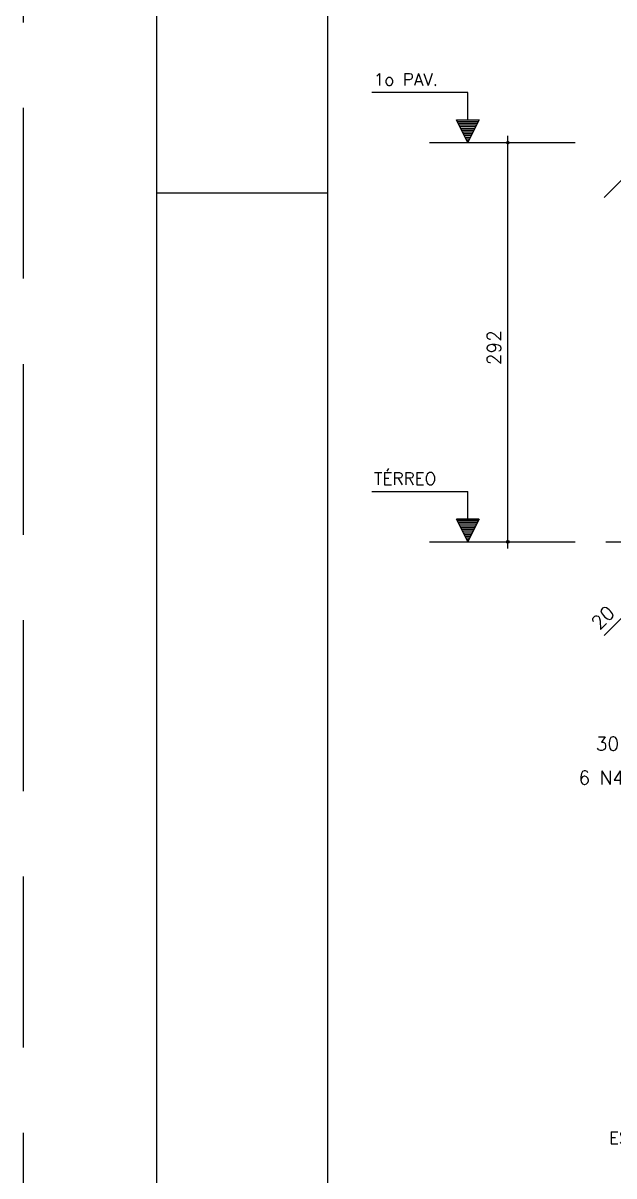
# Model space of a CAD drawing. Extents: x -1.9 to 86, y -1.6 to 60.9.
# Drawn here: x -1.95 to 6.69, y 15.32 to 32.19 of the extents above; entities that cross this region are included whole.
import ezdxf

# ---------------------------------------------------------------- set-up
doc = ezdxf.new("R2010")
doc.units = 0
doc.header["$MEASUREMENT"] = 0
doc.linetypes.add('HIDDEN', pattern=[0.375, 0.25, -0.125])
doc.layers.get('0').update_dxf_attribs({"linetype": 'CONTINUOUS'})
doc.layers.get('Defpoints').update_dxf_attribs({"linetype": 'CONTINUOUS'})
for name, color, linetype in [('ARQ_FOLHA', 7, 'CONTINUOUS'), ('PENA_01', 1, 'CONTINUOUS'), ('PENA_02', 2, 'CONTINUOUS'), ('PENA_03', 3, 'CONTINUOUS'), ('PENA_05', 5, 'CONTINUOUS')]:
    doc.layers.add(name, color=color, linetype=linetype)
doc.styles.get("Standard").update_dxf_attribs({"font": 'ROMANS.SHX'})

# ---------------------------------------------------------------- blocks, each defined once
blk = doc.blocks.new('FOLHA A1 - 841 X 594')
at = {"layer": 'ARQ_FOLHA', "color": 1}
blk.add_line((-816, 297), (-841, 297), dxfattribs=at)
for points in [[(-841, 0), (0, 0), (0, 594), (-841, 594)], [(-816, 10), (-10, 10), (-10, 584), (-816, 584)]]:
    blk.add_lwpolyline(points, close=True, dxfattribs=at)
at = {"layer": 'Defpoints', "color": 8, "linetype": 'HIDDEN', "ltscale": 100}
blk.add_lwpolyline([(-860.5, 609.5), (-860.5, -15.5), (19.5, -15.5), (19.5, 609.5)], close=True, dxfattribs=at)
blk = doc.blocks.new('*U24')
blk.add_blockref('FOLHA A1 - 841 X 594', (0, 0))

msp = doc.modelspace()

# ---------------------------------------------------------------- linework, layer by layer
at = {"layer": 'PENA_01', "linetype": 'Continuous'}
for p, q in [((3.993124, 30.437349), (6.123988, 30.437349)), ((3.993124, 24.597349), (6.123988, 24.597349))]:
    msp.add_line(p, q, dxfattribs=at)
at = {"layer": 'PENA_02', "linetype": 'Continuous'}
msp.add_line((6.57148, 24.597349), (16.69148, 24.597349), dxfattribs=at)
for centre, radius in [((5.13927, 30.437349), 0.02), ((5.13927, 30.437349), 0.01), ((5.13927, 24.597349), 0.02), ((5.13927, 24.597349), 0.01)]:
    msp.add_circle(centre, radius, dxfattribs=at)
at = {"layer": 'PENA_03', "linetype": 'Continuous'}
for p, q in [((4.552123, 31.169214), (3.152123, 31.169214)), ((4.552123, 30.769214), (4.552123, 31.169214)), ((4.553523, 30.769214), (4.553523, 31.170614)), ((4.552823, 30.437349), (4.38689, 30.769214)), ((4.38689, 30.769214), (4.552123, 30.769214)), ((4.552823, 30.440471), (4.389146, 30.767823)), ((4.716499, 30.767823), (4.389146, 30.767823)), ((4.705992, 30.743686), (4.399653, 30.743686)), ((4.693228, 30.718158), (4.412418, 30.718158)), ((4.718756, 30.769214), (4.552823, 30.437349)), ((4.716499, 30.767824), (4.552823, 30.44047)), ((4.553523, 30.769214), (4.718756, 30.769214)), ((4.680464, 30.69263), (4.425182, 30.69263)), ((4.667699, 30.667102), (4.437946, 30.667102)), ((4.654935, 30.641574), (4.45071, 30.641574)), ((4.642171, 30.616046), (4.463474, 30.616046)), ((4.629407, 30.590518), (4.476238, 30.590518)), ((4.616643, 30.56499), (4.489002, 30.56499)), ((4.603879, 30.539462), (4.501766, 30.539462)), ((5.13927, 24.496816), (5.13927, 30.537349)), ((4.591115, 30.513934), (4.51453, 30.513934)), ((4.578351, 30.488405), (4.527294, 30.488405)), ((4.565587, 30.462877), (4.540059, 30.462877)), ((4.552123, 25.329214), (3.152123, 25.329214)), ((4.552123, 24.929214), (4.552123, 25.329214)), ((4.553523, 24.929214), (4.553523, 25.330614)), ((4.552823, 24.597349), (4.38689, 24.929214)), ((4.38689, 24.929214), (4.552123, 24.929214)), ((4.552823, 24.600471), (4.389146, 24.927823)), ((4.716499, 24.927823), (4.389146, 24.927823)), ((4.705992, 24.903686), (4.399653, 24.903686)), ((4.693228, 24.878158), (4.412418, 24.878158)), ((4.680464, 24.85263), (4.425182, 24.85263)), ((4.667699, 24.827102), (4.437946, 24.827102)), ((4.654935, 24.801574), (4.45071, 24.801574)), ((4.718756, 24.929214), (4.552823, 24.597349)), ((4.716499, 24.927824), (4.552823, 24.60047)), ((4.553523, 24.929214), (4.718756, 24.929214)), ((4.642171, 24.776046), (4.463474, 24.776046)), ((4.629407, 24.750518), (4.476238, 24.750518)), ((4.616643, 24.72499), (4.489002, 24.72499)), ((4.603879, 24.699462), (4.501766, 24.699462)), ((4.591115, 24.673934), (4.51453, 24.673934)), ((4.578351, 24.648405), (4.527294, 24.648405)), ((4.565587, 24.622877), (4.540059, 24.622877))]:
    msp.add_line(p, q, dxfattribs=at)
at = {"layer": 'PENA_05', "linetype": 'Continuous'}
for p, q in [((6.83148, 29.917349), (6.548637, 29.634506)), ((6.83148, 23.50798), (6.548637, 23.225137))]:
    msp.add_line(p, q, dxfattribs=at)

# ---------------------------------------------------------------- block references
at = {"xscale": 0.09999999999999938, "yscale": 0.09999999999999938, "zscale": 0.09999999999999938}
msp.add_blockref('*U24', (84.1, -0.0025), dxfattribs=at)

# ---------------------------------------------------------------- texts
at = {"layer": 'PENA_03', "linetype": 'Continuous'}
for s, height, p in [('1o PAV.', 0.18, (3.177829, 31.271088)), ('TÉRREO', 0.18, (3.182395, 25.431088)), ('30', 0.2, (6.423612, 21.540797)), ('6 N4 %%c 10', 0.2, (6.171402, 21.043819)), ('ESC.: 1:50', 0.18, (6.61832, 15.784876))]:
    msp.add_text(s, height=height, dxfattribs=at).set_placement(p)
for s, rotation, p in [('292', 90, (5.036966, 27.178746)), ('20', 45, (6.477927, 23.295848))]:
    msp.add_text(s, height=0.2, rotation=rotation, dxfattribs=at).set_placement(p)

doc.saveas('drawing.dxf')
